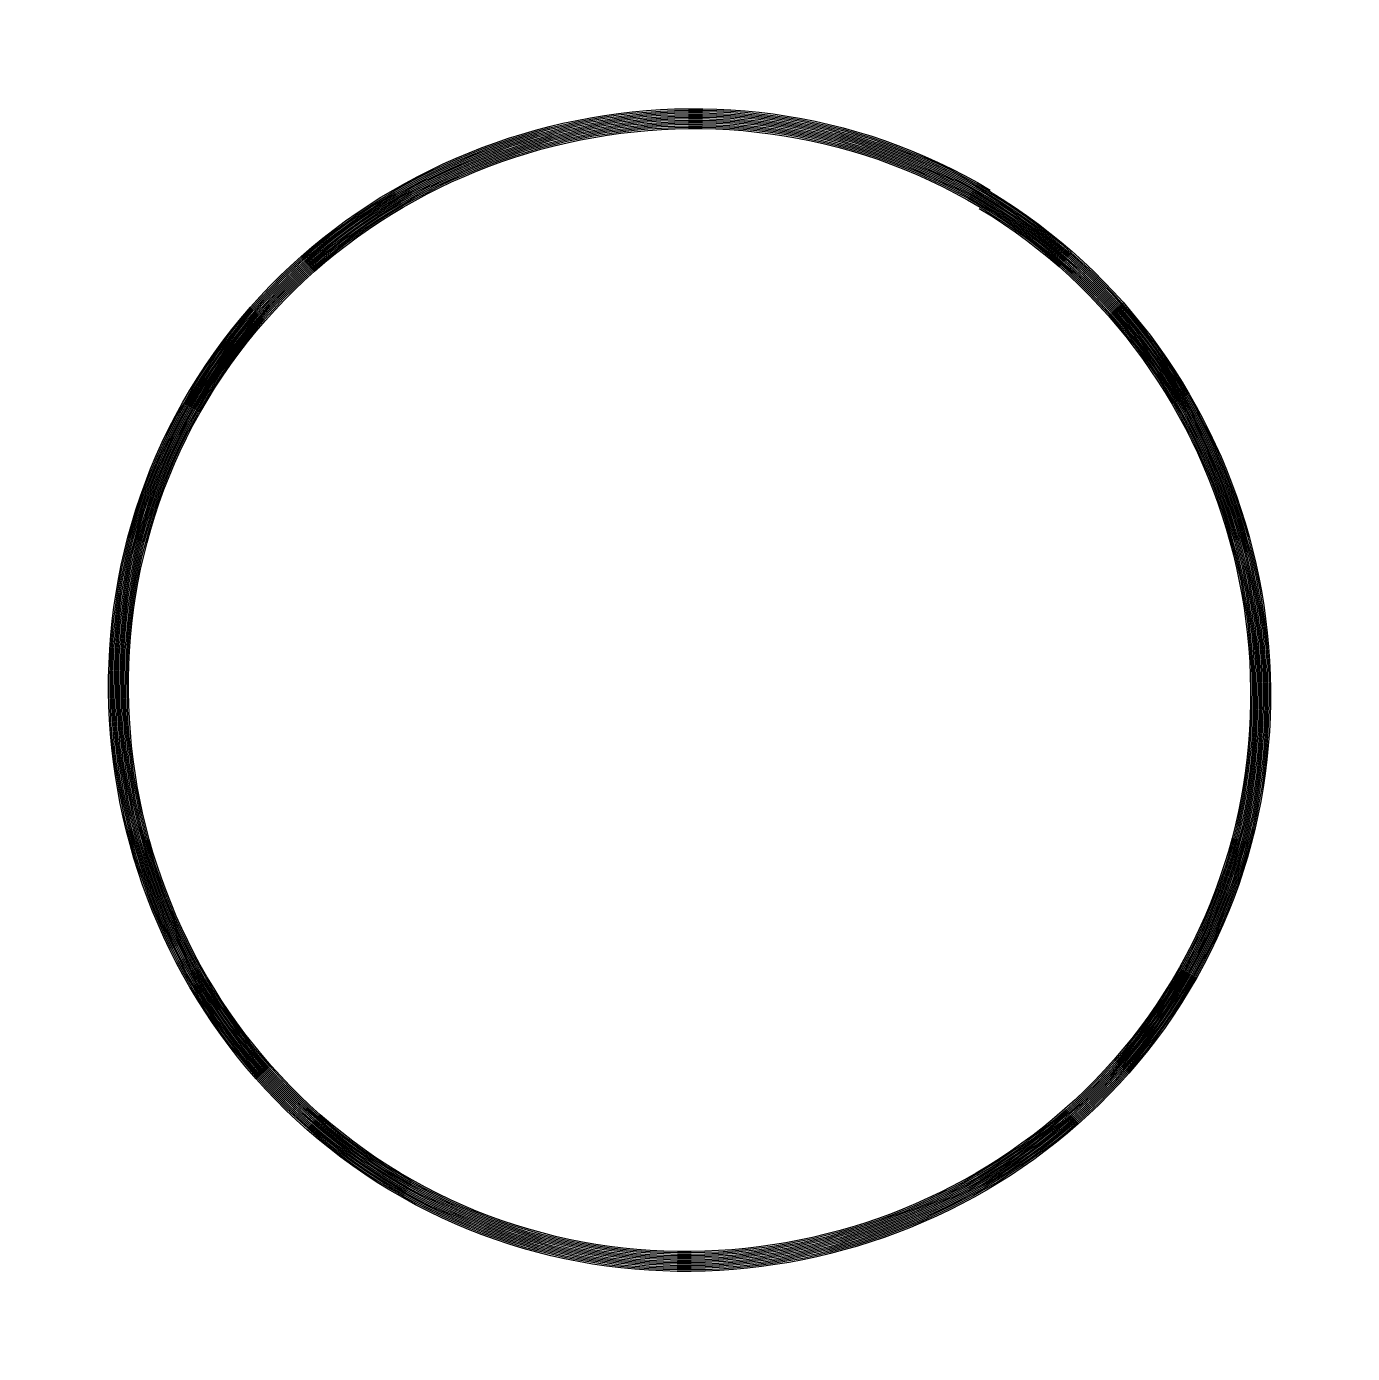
# Model space of a CAD drawing. Extents: x -93 to 93, y 204 to 390.
import ezdxf

# ---------------------------------------------------------------- set-up
doc = ezdxf.new("R2010")
doc.units = 0
doc.layers.add('Layer_1', color=7, linetype='CONTINUOUS')

msp = doc.modelspace()

# ---------------------------------------------------------------- linework, layer by layer
at = {"layer": 'Layer_1', "color": 7}
for points in [[(-70.257766, 339.185846), (-47.28486, 377.479427), (3.919886, 390.271529), (42.210358, 367.301392)], [(-70.086233, 339.082849), (-47.169149, 377.283462), (3.9115, 390.044104), (42.108598, 367.129116)], [(-69.914699, 338.979853), (-47.053721, 377.087026), (3.901943, 389.816465), (42.005602, 366.957583)], [(-69.743166, 338.876857), (-46.938293, 376.890589), (3.892387, 389.588826), (41.902606, 366.786049)], [(-69.571632, 338.77386), (-46.822865, 376.694153), (3.882831, 389.361187), (41.79961, 366.614515)], [(-69.400098, 338.670864), (-46.707437, 376.497717), (3.873274, 389.133548), (41.696613, 366.442982)], [(-69.228565, 338.567868), (-46.592008, 376.301281), (3.863718, 388.905909), (41.593617, 366.271448)], [(-69.057031, 338.464872), (-46.47658, 376.104845), (3.854162, 388.67827), (41.490621, 366.099915)], [(-68.885498, 338.361875), (-46.361152, 375.908408), (3.844605, 388.450631), (41.387624, 365.928381)], [(-68.713964, 338.258879), (-46.245724, 375.711972), (3.835049, 388.222992), (41.284628, 365.756848)], [(-68.542431, 338.155883), (-46.130296, 375.515536), (3.825492, 387.995353), (41.181632, 365.585314)], [(-68.370897, 338.052886), (-46.014868, 375.3191), (3.815936, 387.767714), (41.078636, 365.41378)], [(-68.199363, 337.94989), (-45.89944, 375.122664), (3.80638, 387.540075), (40.975639, 365.242247)], [(-68.02783, 337.846894), (-45.784011, 374.926227), (3.796823, 387.312436), (40.872643, 365.070713)], [(-67.856296, 337.743898), (-45.668583, 374.729791), (3.787267, 387.084797), (40.769647, 364.89918)], [(41.078636, 365.41378), (78.368209, 343.043725), (90.824624, 293.181675), (68.456664, 255.895615)], [(41.181632, 365.585314), (78.564645, 343.159153), (91.052263, 293.172119), (68.628197, 255.792619)], [(41.284628, 365.756848), (78.761081, 343.274581), (91.279902, 293.162562), (68.799731, 255.689623)], [(41.387624, 365.928381), (78.957517, 343.390009), (91.507541, 293.153006), (68.971265, 255.586627)], [(41.490621, 366.099915), (79.153954, 343.505437), (91.73518, 293.143449), (69.142798, 255.48363)], [(41.593617, 366.271448), (79.35039, 343.620866), (91.962819, 293.133893), (69.314332, 255.380634)], [(41.696613, 366.442982), (79.546826, 343.736294), (92.190458, 293.124337), (69.485865, 255.277638)], [(41.79961, 366.614515), (79.743262, 343.851722), (92.418097, 293.11478), (69.657399, 255.174641)], [(41.902606, 366.786049), (79.939698, 343.96715), (92.645736, 293.105224), (69.828932, 255.071645)], [(42.005602, 366.957583), (80.136135, 344.082578), (92.873375, 293.095668), (70.000466, 254.968649)], [(42.108598, 367.129116), (80.332571, 344.198006), (93.101014, 293.086111), (70.172, 254.865652)], [(40.66665, 364.727646), (77.582464, 342.582012), (89.914068, 293.2199), (67.770529, 256.307601)], [(40.769647, 364.89918), (77.7789, 342.69744), (90.141707, 293.210344), (67.942063, 256.204604)], [(40.872643, 365.070713), (77.975336, 342.812868), (90.369346, 293.200788), (68.113597, 256.101608)], [(40.975639, 365.242247), (78.171773, 342.928297), (90.596985, 293.191231), (68.28513, 255.998612)], [(-42.160097, 226.785117), (-80.430789, 249.74428), (-93.214834, 300.918667), (-70.257766, 339.185846)], [(-42.0571, 226.956651), (-80.234353, 249.859708), (-92.987195, 300.909111), (-70.086233, 339.082849)], [(-41.954104, 227.128184), (-80.037916, 249.975136), (-92.759556, 300.899554), (-69.914699, 338.979853)], [(-41.851108, 227.299718), (-79.84148, 250.090564), (-92.531917, 300.889998), (-69.743166, 338.876857)], [(-41.748111, 227.471251), (-79.645044, 250.205992), (-92.304278, 300.880442), (-69.571632, 338.77386)], [(-41.645115, 227.642785), (-79.448608, 250.32142), (-92.076639, 300.870885), (-69.400098, 338.670864)], [(-41.542119, 227.814319), (-79.252172, 250.436849), (-91.849, 300.861329), (-69.228565, 338.567868)], [(-41.439123, 227.985852), (-79.055735, 250.552277), (-91.621361, 300.851773), (-69.057031, 338.464872)], [(-41.336126, 228.157386), (-78.859299, 250.667705), (-91.393722, 300.842216), (-68.885498, 338.361875)], [(-41.23313, 228.328919), (-78.662863, 250.783133), (-91.166083, 300.83266), (-68.713964, 338.258879)], [(-41.130134, 228.500453), (-78.466427, 250.898561), (-90.938444, 300.823103), (-68.542431, 338.155883)], [(-41.027137, 228.671986), (-78.269991, 251.013989), (-90.710805, 300.813547), (-68.370897, 338.052886)], [(-40.924141, 228.84352), (-78.073554, 251.129417), (-90.483166, 300.803991), (-68.199363, 337.94989)], [(-40.821145, 229.015054), (-77.877118, 251.244846), (-90.255527, 300.794434), (-68.02783, 337.846894)], [(-40.718148, 229.186587), (-77.680682, 251.360274), (-90.027888, 300.784878), (-67.856296, 337.743898)], [(69.142798, 255.48363), (46.534294, 217.796937), (-3.85894, 205.20791), (-41.542119, 227.814319)], [(68.971265, 255.586627), (46.418866, 217.993374), (-3.849383, 205.435549), (-41.439123, 227.985852)], [(68.799731, 255.689623), (46.303438, 218.18981), (-3.839827, 205.663188), (-41.336126, 228.157386)], [(68.628197, 255.792619), (46.18801, 218.386246), (-3.830271, 205.890827), (-41.23313, 228.328919)], [(68.456664, 255.895615), (46.072582, 218.582682), (-3.820714, 206.118466), (-41.130134, 228.500453)], [(68.28513, 255.998612), (45.957154, 218.779118), (-3.811158, 206.346105), (-41.027137, 228.671986)], [(68.113597, 256.101608), (45.841725, 218.975555), (-3.801602, 206.573744), (-40.924141, 228.84352)], [(67.942063, 256.204604), (45.726297, 219.171991), (-3.792045, 206.801383), (-40.821145, 229.015054)], [(67.770529, 256.307601), (45.610869, 219.368427), (-3.782489, 207.029022), (-40.718148, 229.186587)], [(70.172, 254.865652), (47.226863, 216.61832), (-3.916278, 203.842076), (-42.160097, 226.785117)], [(70.000466, 254.968649), (47.111435, 216.814756), (-3.906722, 204.069715), (-42.0571, 226.956651)], [(69.828932, 255.071645), (46.996007, 217.011193), (-3.897165, 204.297354), (-41.954104, 227.128184)], [(69.657399, 255.174641), (46.880579, 217.207629), (-3.887609, 204.524993), (-41.851108, 227.299718)], [(69.485865, 255.277638), (46.765151, 217.404065), (-3.878053, 204.752632), (-41.748111, 227.471251)], [(69.314332, 255.380634), (46.649723, 217.600501), (-3.868496, 204.980271), (-41.645115, 227.642785)]]:
    msp.add_open_spline(points, degree=3, dxfattribs=at)

doc.saveas('drawing.dxf')
